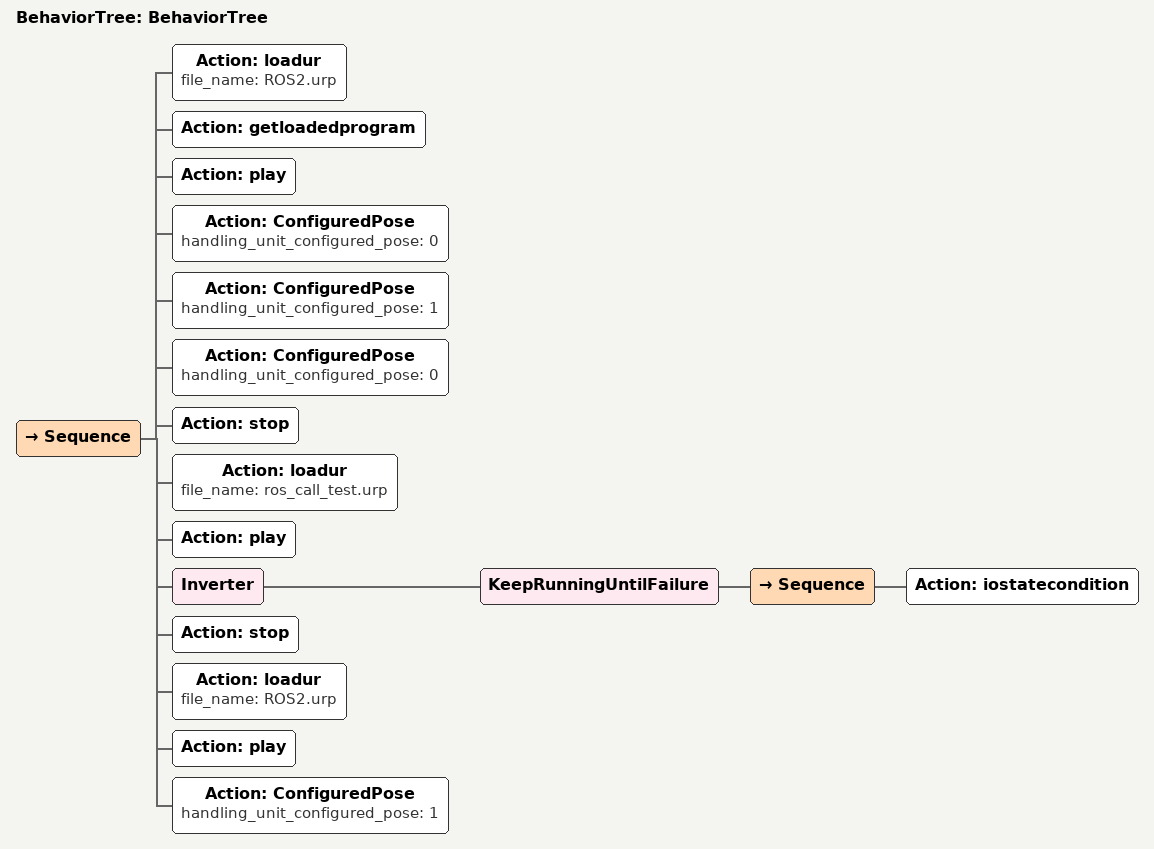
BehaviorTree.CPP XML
<?xml version="1.0"?>
<root main_tree_to_execute="BehaviorTree">
    <BehaviorTree ID="BehaviorTree">
        <Sequence>
            <Action ID="loadur" file_name="ROS2.urp"/>
            <Action ID="getloadedprogram"/>
            <Action ID="play"/>
            <Action ID="ConfiguredPose" handling_unit_configured_pose="0"/>
            <Action ID="ConfiguredPose" handling_unit_configured_pose="1"/>
            <Action ID="ConfiguredPose" handling_unit_configured_pose="0"/>
            <Action ID="stop"/>
            <Action ID="loadur" file_name="ros_call_test.urp"/>
            <Action ID="play"/>
            <Inverter>
                <KeepRunningUntilFailure>
                    <Sequence>
                        <Action ID="iostatecondition"/>
                    </Sequence>
                </KeepRunningUntilFailure>
            </Inverter>
            <Action ID="stop"/>
            <Action ID="loadur" file_name="ROS2.urp"/>
            <Action ID="play"/>
            <Action ID="ConfiguredPose" handling_unit_configured_pose="1"/>
        </Sequence>
    </BehaviorTree>
</root>
